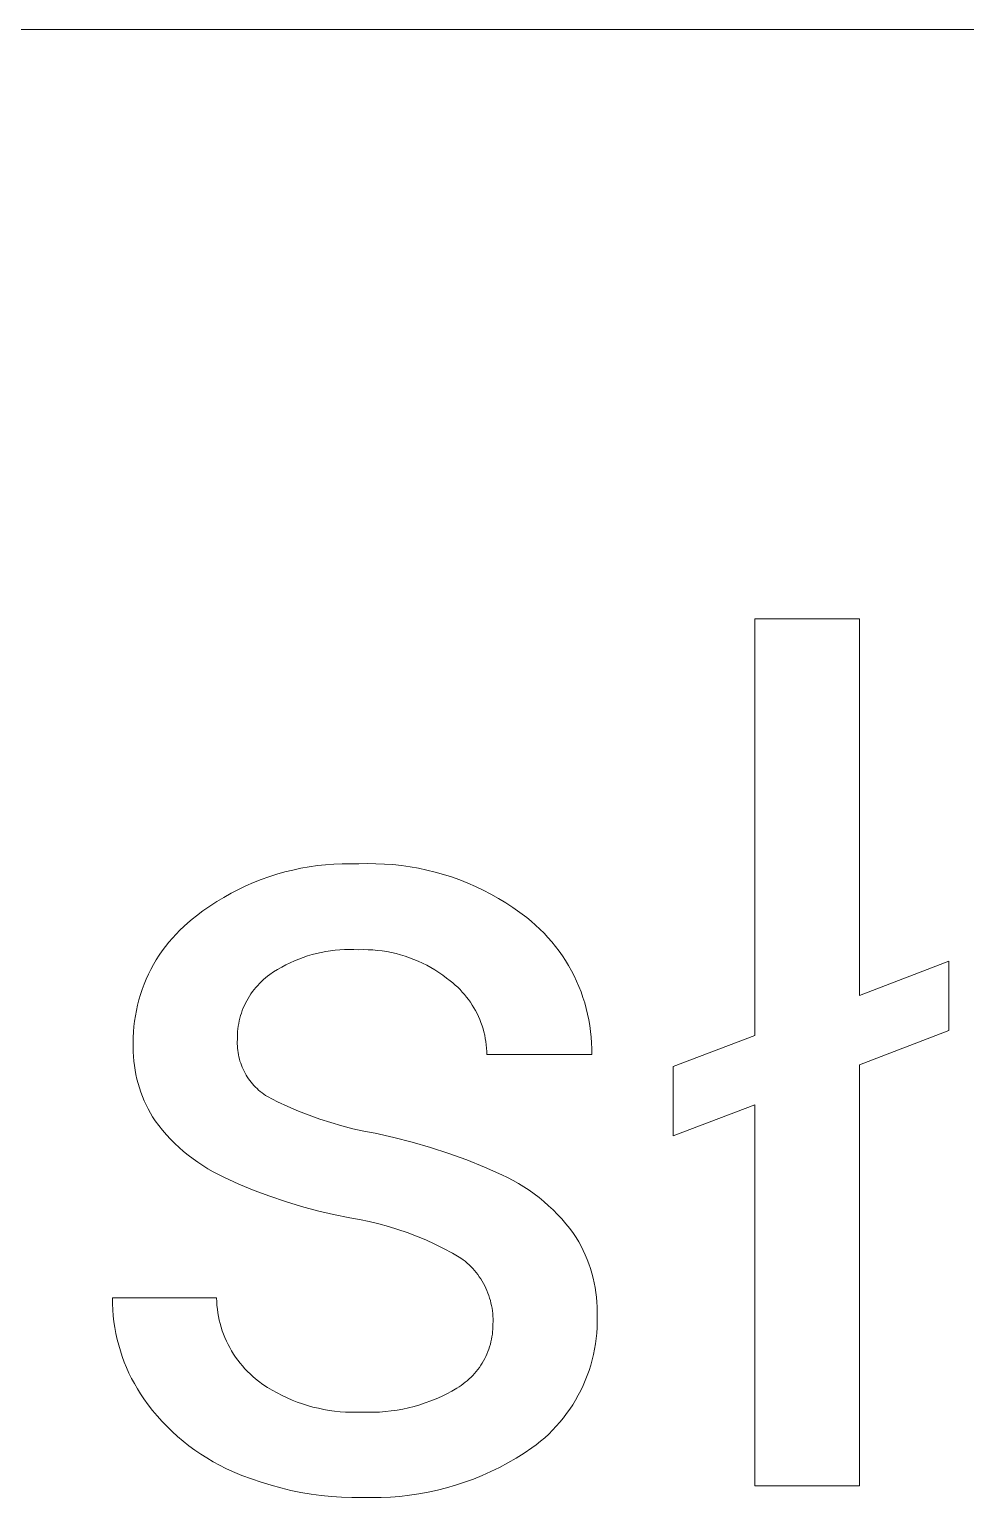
# Model space of a CAD drawing. Header units: millimetres. Extents: x 430 to 4403, y -1522 to 1254.
# Drawn here: x 3436.8 to 3479.7, y -1145.3 to -1078.1 of the extents above; entities that cross this region are included whole.
import ezdxf

# ---------------------------------------------------------------- set-up
doc = ezdxf.new("R2010")
doc.units = ezdxf.units.MM
doc.header["$MEASUREMENT"] = 0
doc.layers.add('Domyślny', color=7, linetype='Continuous', true_color=0x000000)

msp = doc.modelspace()

# ---------------------------------------------------------------- linework, layer by layer
at = {"layer": 'Domyślny', "color": 18, "lineweight": 15, "true_color": 0x000000}
for p, q in [((4399.218, -1078.095), (2901.531, -1078.095)), ((3469.993, -1124.158), (3469.993, -1105.08)), ((3469.993, -1105.08), (3474.795, -1105.08)), ((3474.795, -1105.08), (3474.795, -1122.319)), ((3449.578, -1116.431), (3449.954, -1116.377)), ((3449.954, -1116.377), (3450.331, -1116.336)), ((3450.331, -1116.336), (3450.709, -1116.307)), ((3450.709, -1116.307), (3451.088, -1116.291)), ((3451.088, -1116.291), (3451.468, -1116.288)), ((3451.468, -1116.288), (3451.847, -1116.297)), ((3451.847, -1116.297), (3452.24, -1116.286)), ((3452.24, -1116.286), (3452.633, -1116.287)), ((3452.633, -1116.287), (3453.026, -1116.303)), ((3453.026, -1116.303), (3453.418, -1116.331)), ((3453.418, -1116.331), (3453.809, -1116.373)), ((3453.809, -1116.373), (3454.199, -1116.428)), ((3447.028, -1117.155), (3447.381, -1117.015)), ((3447.381, -1117.015), (3447.738, -1116.887)), ((3447.738, -1116.887), (3448.1, -1116.771)), ((3448.1, -1116.771), (3448.465, -1116.668)), ((3448.465, -1116.668), (3448.833, -1116.577)), ((3448.833, -1116.577), (3449.204, -1116.498)), ((3449.204, -1116.498), (3449.578, -1116.431)), ((3454.199, -1116.428), (3454.586, -1116.496)), ((3454.586, -1116.496), (3454.971, -1116.577)), ((3454.971, -1116.577), (3455.352, -1116.671)), ((3455.352, -1116.671), (3455.731, -1116.778)), ((3455.731, -1116.778), (3456.105, -1116.897)), ((3456.105, -1116.897), (3456.475, -1117.03)), ((3456.475, -1117.03), (3456.841, -1117.174)), ((3445.669, -1117.829), (3446, -1117.643)), ((3446, -1117.643), (3446.337, -1117.469)), ((3446.337, -1117.469), (3446.68, -1117.306)), ((3446.68, -1117.306), (3447.028, -1117.155)), ((3456.841, -1117.174), (3457.201, -1117.331)), ((3457.201, -1117.331), (3457.556, -1117.501)), ((3457.556, -1117.501), (3457.905, -1117.682)), ((3457.905, -1117.682), (3458.248, -1117.874)), ((3444.715, -1118.45), (3445.026, -1118.233)), ((3445.026, -1118.233), (3445.344, -1118.025)), ((3445.344, -1118.025), (3445.669, -1117.829)), ((3458.248, -1117.874), (3458.584, -1118.079)), ((3458.584, -1118.079), (3458.913, -1118.294)), ((3458.913, -1118.294), (3459.234, -1118.521)), ((3443.837, -1119.156), (3444.023, -1118.991)), ((3444.023, -1118.991), (3444.215, -1118.831)), ((3444.215, -1118.831), (3444.412, -1118.678)), ((3444.412, -1118.678), (3444.715, -1118.45)), ((3459.234, -1118.521), (3459.547, -1118.758)), ((3459.547, -1118.758), (3459.754, -1118.926)), ((3459.754, -1118.926), (3459.955, -1119.101)), ((3459.955, -1119.101), (3460.15, -1119.283)), ((3443.153, -1119.881), (3443.315, -1119.691)), ((3443.315, -1119.691), (3443.483, -1119.507)), ((3443.483, -1119.507), (3443.657, -1119.329)), ((3443.657, -1119.329), (3443.837, -1119.156)), ((3460.15, -1119.283), (3460.338, -1119.471)), ((3460.338, -1119.471), (3460.52, -1119.666)), ((3460.52, -1119.666), (3460.695, -1119.867)), ((3442.709, -1120.483), (3442.85, -1120.277)), ((3442.85, -1120.277), (3442.998, -1120.077)), ((3442.998, -1120.077), (3443.153, -1119.881)), ((3449.922, -1120.396), (3449.714, -1120.451)), ((3450.133, -1120.349), (3449.922, -1120.396)), ((3450.344, -1120.309), (3450.133, -1120.349)), ((3450.557, -1120.275), (3450.344, -1120.309)), ((3450.771, -1120.249), (3450.557, -1120.275)), ((3450.986, -1120.23), (3450.771, -1120.249)), ((3451.201, -1120.218), (3450.986, -1120.23)), ((3451.417, -1120.214), (3451.201, -1120.218)), ((3451.632, -1120.217), (3451.417, -1120.214)), ((3451.847, -1120.226), (3451.632, -1120.217)), ((3452.063, -1120.223), (3451.847, -1120.226)), ((3452.279, -1120.226), (3452.063, -1120.223)), ((3452.494, -1120.237), (3452.279, -1120.226)), ((3452.709, -1120.256), (3452.494, -1120.237)), ((3452.923, -1120.281), (3452.709, -1120.256)), ((3453.136, -1120.315), (3452.923, -1120.281)), ((3453.348, -1120.356), (3453.136, -1120.315)), ((3453.558, -1120.404), (3453.348, -1120.356)), ((3453.767, -1120.459), (3453.558, -1120.404)), ((3460.695, -1119.867), (3460.864, -1120.073)), ((3460.864, -1120.073), (3461.025, -1120.286)), ((3461.025, -1120.286), (3461.178, -1120.504)), ((3442.33, -1121.127), (3442.449, -1120.908)), ((3442.449, -1120.908), (3442.576, -1120.693)), ((3442.576, -1120.693), (3442.709, -1120.483)), ((3448.321, -1121.023), (3448.134, -1121.13)), ((3448.511, -1120.921), (3448.321, -1121.023)), ((3448.705, -1120.826), (3448.511, -1120.921)), ((3448.901, -1120.738), (3448.705, -1120.826)), ((3449.101, -1120.656), (3448.901, -1120.738)), ((3449.303, -1120.581), (3449.101, -1120.656)), ((3449.507, -1120.512), (3449.303, -1120.581)), ((3449.714, -1120.451), (3449.507, -1120.512)), ((3453.973, -1120.521), (3453.767, -1120.459)), ((3454.178, -1120.591), (3453.973, -1120.521)), ((3454.379, -1120.667), (3454.178, -1120.591)), ((3454.578, -1120.751), (3454.379, -1120.667)), ((3454.774, -1120.841), (3454.578, -1120.751)), ((3454.967, -1120.938), (3454.774, -1120.841)), ((3455.156, -1121.042), (3454.967, -1120.938)), ((3455.341, -1121.152), (3455.156, -1121.042)), ((3461.178, -1120.504), (3461.324, -1120.726)), ((3461.324, -1120.726), (3461.463, -1120.954)), ((3461.463, -1120.954), (3461.593, -1121.187)), ((3474.795, -1122.319), (3478.883, -1120.745)), ((3478.883, -1120.745), (3478.883, -1123.92)), ((3442.02, -1121.808), (3442.116, -1121.577)), ((3442.116, -1121.577), (3442.219, -1121.351)), ((3442.219, -1121.351), (3442.33, -1121.127)), ((3447.305, -1121.767), (3447.22, -1121.857)), ((3447.393, -1121.68), (3447.305, -1121.767)), ((3447.484, -1121.596), (3447.393, -1121.68)), ((3447.577, -1121.516), (3447.484, -1121.596)), ((3447.674, -1121.438), (3447.577, -1121.516)), ((3447.772, -1121.364), (3447.674, -1121.438)), ((3447.951, -1121.244), (3447.772, -1121.364)), ((3448.134, -1121.13), (3447.951, -1121.244)), ((3455.523, -1121.269), (3455.341, -1121.152)), ((3455.7, -1121.392), (3455.523, -1121.269)), ((3455.873, -1121.521), (3455.7, -1121.392)), ((3456.041, -1121.655), (3455.873, -1121.521)), ((3456.159, -1121.749), (3456.041, -1121.655)), ((3456.272, -1121.847), (3456.159, -1121.749)), ((3461.593, -1121.187), (3461.716, -1121.423)), ((3461.716, -1121.423), (3461.83, -1121.664)), ((3461.83, -1121.664), (3461.936, -1121.908)), ((3441.781, -1122.516), (3441.853, -1122.277)), ((3441.853, -1122.277), (3441.932, -1122.041)), ((3441.932, -1122.041), (3442.02, -1121.808)), ((3446.782, -1122.453), (3446.721, -1122.56)), ((3446.846, -1122.347), (3446.782, -1122.453)), ((3446.914, -1122.244), (3446.846, -1122.347)), ((3446.986, -1122.143), (3446.914, -1122.244)), ((3447.061, -1122.045), (3446.986, -1122.143)), ((3447.139, -1121.95), (3447.061, -1122.045)), ((3447.22, -1121.857), (3447.139, -1121.95)), ((3456.383, -1121.948), (3456.272, -1121.847)), ((3456.49, -1122.053), (3456.383, -1121.948)), ((3456.593, -1122.162), (3456.49, -1122.053)), ((3456.692, -1122.275), (3456.593, -1122.162)), ((3456.787, -1122.391), (3456.692, -1122.275)), ((3456.878, -1122.51), (3456.787, -1122.391)), ((3461.936, -1121.908), (3462.033, -1122.156)), ((3462.033, -1122.156), (3462.122, -1122.408)), ((3462.122, -1122.408), (3462.203, -1122.662)), ((3441.618, -1123.246), (3441.664, -1123.001)), ((3441.664, -1123.001), (3441.718, -1122.757)), ((3441.718, -1122.757), (3441.781, -1122.516)), ((3446.475, -1123.126), (3446.438, -1123.244)), ((3446.516, -1123.009), (3446.475, -1123.126)), ((3446.562, -1122.894), (3446.516, -1123.009)), ((3446.611, -1122.781), (3446.562, -1122.894)), ((3446.664, -1122.67), (3446.611, -1122.781)), ((3446.721, -1122.56), (3446.664, -1122.67)), ((3456.965, -1122.632), (3456.878, -1122.51)), ((3457.048, -1122.757), (3456.965, -1122.632)), ((3457.126, -1122.885), (3457.048, -1122.757)), ((3457.2, -1123.016), (3457.126, -1122.885)), ((3457.269, -1123.149), (3457.2, -1123.016)), ((3462.203, -1122.662), (3462.274, -1122.918)), ((3462.274, -1122.918), (3462.337, -1123.177)), ((3441.53, -1123.988), (3441.551, -1123.74)), ((3441.551, -1123.74), (3441.58, -1123.492)), ((3441.58, -1123.492), (3441.618, -1123.246)), ((3446.33, -1123.725), (3446.314, -1123.848)), ((3446.351, -1123.604), (3446.33, -1123.725)), ((3446.376, -1123.483), (3446.351, -1123.604)), ((3446.405, -1123.363), (3446.376, -1123.483)), ((3446.438, -1123.244), (3446.405, -1123.363)), ((3457.334, -1123.284), (3457.269, -1123.149)), ((3457.394, -1123.422), (3457.334, -1123.284)), ((3457.449, -1123.562), (3457.394, -1123.422)), ((3457.499, -1123.703), (3457.449, -1123.562)), ((3457.544, -1123.846), (3457.499, -1123.703)), ((3462.337, -1123.177), (3462.391, -1123.438)), ((3462.391, -1123.438), (3462.436, -1123.701)), ((3462.436, -1123.701), (3462.472, -1123.965)), ((3441.515, -1124.487), (3441.518, -1124.237)), ((3441.518, -1124.237), (3441.53, -1123.988)), ((3446.291, -1124.341), (3446.287, -1124.441)), ((3446.287, -1124.441), (3446.287, -1124.541)), ((3446.294, -1124.094), (3446.29, -1124.218)), ((3446.29, -1124.218), (3446.291, -1124.341)), ((3446.302, -1123.971), (3446.294, -1124.094)), ((3446.314, -1123.848), (3446.302, -1123.971)), ((3457.584, -1123.991), (3457.544, -1123.846)), ((3457.619, -1124.136), (3457.584, -1123.991)), ((3457.649, -1124.283), (3457.619, -1124.136)), ((3457.674, -1124.431), (3457.649, -1124.283)), ((3457.694, -1124.58), (3457.674, -1124.431)), ((3462.472, -1123.965), (3462.498, -1124.23)), ((3462.498, -1124.23), (3462.516, -1124.496)), ((3466.262, -1125.574), (3469.993, -1124.158)), ((3478.883, -1123.92), (3474.795, -1125.495)), ((3441.512, -1124.696), (3441.515, -1124.487)), ((3441.516, -1124.905), (3441.512, -1124.696)), ((3441.528, -1125.114), (3441.516, -1124.905)), ((3441.546, -1125.323), (3441.528, -1125.114)), ((3446.287, -1124.541), (3446.29, -1124.64)), ((3446.29, -1124.64), (3446.297, -1124.74)), ((3446.297, -1124.74), (3446.308, -1124.839)), ((3446.308, -1124.839), (3446.321, -1124.938)), ((3446.321, -1124.938), (3446.338, -1125.036)), ((3446.338, -1125.036), (3446.359, -1125.134)), ((3446.359, -1125.134), (3446.383, -1125.231)), ((3457.708, -1124.729), (3457.694, -1124.58)), ((3457.717, -1124.879), (3457.708, -1124.729)), ((3457.722, -1125.029), (3457.717, -1124.879)), ((3462.524, -1125.029), (3457.722, -1125.029)), ((3462.516, -1124.496), (3462.525, -1124.763)), ((3462.525, -1124.763), (3462.524, -1125.029)), ((3441.572, -1125.531), (3441.546, -1125.323)), ((3441.604, -1125.737), (3441.572, -1125.531)), ((3441.644, -1125.943), (3441.604, -1125.737)), ((3446.383, -1125.231), (3446.41, -1125.327)), ((3446.41, -1125.327), (3446.441, -1125.422)), ((3446.441, -1125.422), (3446.475, -1125.516)), ((3446.475, -1125.516), (3446.512, -1125.609)), ((3446.512, -1125.609), (3446.552, -1125.7)), ((3446.552, -1125.7), (3446.596, -1125.79)), ((3446.596, -1125.79), (3446.643, -1125.878)), ((3466.262, -1128.749), (3466.262, -1125.574)), ((3474.795, -1125.495), (3474.795, -1144.771)), ((3441.69, -1126.147), (3441.644, -1125.943)), ((3441.744, -1126.35), (3441.69, -1126.147)), ((3441.804, -1126.55), (3441.744, -1126.35)), ((3446.643, -1125.878), (3446.692, -1125.965)), ((3446.692, -1125.965), (3446.745, -1126.05)), ((3446.745, -1126.05), (3446.8, -1126.132)), ((3446.8, -1126.132), (3446.859, -1126.213)), ((3446.859, -1126.213), (3446.92, -1126.292)), ((3446.92, -1126.292), (3446.984, -1126.369)), ((3446.984, -1126.369), (3447.05, -1126.444)), ((3447.05, -1126.444), (3447.119, -1126.516)), ((3441.871, -1126.749), (3441.804, -1126.55)), ((3441.944, -1126.945), (3441.871, -1126.749)), ((3442.024, -1127.138), (3441.944, -1126.945)), ((3442.111, -1127.329), (3442.024, -1127.138)), ((3447.119, -1126.516), (3447.191, -1126.585)), ((3447.191, -1126.585), (3447.265, -1126.652)), ((3447.265, -1126.652), (3447.341, -1126.717)), ((3447.341, -1126.717), (3447.419, -1126.779)), ((3447.419, -1126.779), (3447.5, -1126.838)), ((3447.5, -1126.838), (3447.582, -1126.894)), ((3447.582, -1126.894), (3447.667, -1126.947)), ((3447.667, -1126.947), (3448.133, -1127.185)), ((3442.204, -1127.516), (3442.111, -1127.329)), ((3442.303, -1127.701), (3442.204, -1127.516)), ((3442.409, -1127.882), (3442.303, -1127.701)), ((3448.133, -1127.185), (3448.607, -1127.407)), ((3448.607, -1127.407), (3449.088, -1127.614)), ((3449.088, -1127.614), (3449.575, -1127.806)), ((3449.575, -1127.806), (3450.068, -1127.983)), ((3469.993, -1127.334), (3466.262, -1128.749)), ((3469.993, -1144.771), (3469.993, -1127.334)), ((3442.52, -1128.059), (3442.409, -1127.882)), ((3442.686, -1128.277), (3442.52, -1128.059)), ((3442.86, -1128.489), (3442.686, -1128.277)), ((3443.04, -1128.695), (3442.86, -1128.489)), ((3450.068, -1127.983), (3450.566, -1128.143)), ((3450.566, -1128.143), (3451.069, -1128.288)), ((3451.069, -1128.288), (3451.576, -1128.418)), ((3451.576, -1128.418), (3452.087, -1128.531)), ((3443.228, -1128.896), (3443.04, -1128.695)), ((3443.421, -1129.09), (3443.228, -1128.896)), ((3443.621, -1129.277), (3443.421, -1129.09)), ((3452.087, -1128.531), (3452.601, -1128.628)), ((3452.601, -1128.628), (3453.456, -1128.816)), ((3453.456, -1128.816), (3454.304, -1129.034)), ((3454.304, -1129.034), (3455.144, -1129.279)), ((3443.828, -1129.458), (3443.621, -1129.277)), ((3444.04, -1129.632), (3443.828, -1129.458)), ((3444.257, -1129.798), (3444.04, -1129.632)), ((3444.481, -1129.958), (3444.257, -1129.798)), ((3455.144, -1129.279), (3455.975, -1129.551)), ((3455.975, -1129.551), (3456.798, -1129.852)), ((3456.798, -1129.852), (3457.609, -1130.179)), ((3444.709, -1130.11), (3444.481, -1129.958)), ((3444.942, -1130.254), (3444.709, -1130.11)), ((3445.18, -1130.39), (3444.942, -1130.254)), ((3445.422, -1130.518), (3445.18, -1130.39)), ((3445.669, -1130.639), (3445.422, -1130.518)), ((3457.609, -1130.179), (3458.41, -1130.533)), ((3446.361, -1130.951), (3445.669, -1130.639)), ((3447.064, -1131.241), (3446.361, -1130.951)), ((3458.41, -1130.533), (3458.668, -1130.656)), ((3458.668, -1130.656), (3458.921, -1130.788)), ((3458.921, -1130.788), (3459.17, -1130.928)), ((3459.17, -1130.928), (3459.414, -1131.077)), ((3459.414, -1131.077), (3459.653, -1131.234)), ((3447.775, -1131.509), (3447.064, -1131.241)), ((3448.494, -1131.754), (3447.775, -1131.509)), ((3449.22, -1131.977), (3448.494, -1131.754)), ((3459.653, -1131.234), (3459.886, -1131.4)), ((3459.886, -1131.4), (3460.113, -1131.573)), ((3460.113, -1131.573), (3460.334, -1131.754)), ((3460.334, -1131.754), (3460.549, -1131.943)), ((3449.954, -1132.176), (3449.22, -1131.977)), ((3450.693, -1132.352), (3449.954, -1132.176)), ((3451.437, -1132.504), (3450.693, -1132.352)), ((3451.885, -1132.58), (3451.437, -1132.504)), ((3460.549, -1131.943), (3460.757, -1132.139)), ((3460.757, -1132.139), (3460.959, -1132.341)), ((3460.959, -1132.341), (3461.153, -1132.551)), ((3452.33, -1132.671), (3451.885, -1132.58)), ((3452.772, -1132.776), (3452.33, -1132.671)), ((3453.21, -1132.895), (3452.772, -1132.776)), ((3453.644, -1133.028), (3453.21, -1132.895)), ((3454.074, -1133.175), (3453.644, -1133.028)), ((3454.498, -1133.337), (3454.074, -1133.175)), ((3461.153, -1132.551), (3461.34, -1132.767)), ((3461.34, -1132.767), (3461.519, -1132.99)), ((3461.519, -1132.99), (3461.691, -1133.219)), ((3461.691, -1133.219), (3461.812, -1133.407)), ((3454.917, -1133.511), (3454.498, -1133.337)), ((3455.331, -1133.7), (3454.917, -1133.511)), ((3455.738, -1133.901), (3455.331, -1133.7)), ((3461.812, -1133.407), (3461.926, -1133.599)), ((3461.926, -1133.599), (3462.034, -1133.795)), ((3462.034, -1133.795), (3462.135, -1133.994)), ((3456.138, -1134.116), (3455.738, -1133.901)), ((3456.531, -1134.343), (3456.138, -1134.116)), ((3456.628, -1134.415), (3456.531, -1134.343)), ((3456.722, -1134.49), (3456.628, -1134.415)), ((3456.813, -1134.569), (3456.722, -1134.49)), ((3462.135, -1133.994), (3462.229, -1134.197)), ((3462.229, -1134.197), (3462.316, -1134.403)), ((3462.316, -1134.403), (3462.396, -1134.612)), ((3456.902, -1134.65), (3456.813, -1134.569)), ((3456.988, -1134.735), (3456.902, -1134.65)), ((3457.071, -1134.822), (3456.988, -1134.735)), ((3457.151, -1134.912), (3457.071, -1134.822)), ((3457.228, -1135.005), (3457.151, -1134.912)), ((3457.302, -1135.1), (3457.228, -1135.005)), ((3457.372, -1135.198), (3457.302, -1135.1)), ((3457.439, -1135.298), (3457.372, -1135.198)), ((3462.396, -1134.612), (3462.468, -1134.824)), ((3462.468, -1134.824), (3462.533, -1135.038)), ((3462.533, -1135.038), (3462.591, -1135.254)), ((3457.503, -1135.401), (3457.439, -1135.298)), ((3457.563, -1135.505), (3457.503, -1135.401)), ((3457.619, -1135.612), (3457.563, -1135.505)), ((3457.672, -1135.72), (3457.619, -1135.612)), ((3457.721, -1135.83), (3457.672, -1135.72)), ((3457.766, -1135.942), (3457.721, -1135.83)), ((3462.591, -1135.254), (3462.641, -1135.472)), ((3462.641, -1135.472), (3462.683, -1135.692)), ((3462.683, -1135.692), (3462.718, -1135.913)), ((3440.566, -1136.442), (3440.562, -1136.169)), ((3440.562, -1136.169), (3445.338, -1136.169)), ((3440.58, -1136.714), (3440.566, -1136.442)), ((3445.338, -1136.169), (3445.344, -1136.338)), ((3445.344, -1136.338), (3445.356, -1136.508)), ((3445.356, -1136.508), (3445.374, -1136.676)), ((3457.808, -1136.055), (3457.766, -1135.942)), ((3457.845, -1136.17), (3457.808, -1136.055)), ((3457.879, -1136.286), (3457.845, -1136.17)), ((3457.908, -1136.403), (3457.879, -1136.286)), ((3457.934, -1136.52), (3457.908, -1136.403)), ((3457.956, -1136.639), (3457.934, -1136.52)), ((3462.718, -1135.913), (3462.745, -1136.135)), ((3462.745, -1136.135), (3462.764, -1136.358)), ((3462.764, -1136.358), (3462.776, -1136.581)), ((3440.602, -1136.986), (3440.58, -1136.714)), ((3440.634, -1137.257), (3440.602, -1136.986)), ((3445.374, -1136.676), (3445.397, -1136.845)), ((3445.397, -1136.845), (3445.426, -1137.012)), ((3445.426, -1137.012), (3445.461, -1137.178)), ((3445.461, -1137.178), (3445.502, -1137.342)), ((3457.973, -1136.758), (3457.956, -1136.639)), ((3457.987, -1136.878), (3457.973, -1136.758)), ((3457.996, -1136.998), (3457.987, -1136.878)), ((3458.001, -1137.119), (3457.996, -1136.998)), ((3457.999, -1137.36), (3458.002, -1137.239)), ((3458.002, -1137.239), (3458.001, -1137.119)), ((3462.776, -1136.581), (3462.779, -1136.805)), ((3462.779, -1136.805), (3462.776, -1137.029)), ((3462.776, -1137.029), (3462.777, -1137.278)), ((3440.675, -1137.527), (3440.634, -1137.257)), ((3440.725, -1137.795), (3440.675, -1137.527)), ((3440.784, -1138.062), (3440.725, -1137.795)), ((3445.502, -1137.342), (3445.549, -1137.506)), ((3445.549, -1137.506), (3445.6, -1137.667)), ((3445.6, -1137.667), (3445.658, -1137.827)), ((3445.658, -1137.827), (3445.721, -1137.984)), ((3457.954, -1137.945), (3457.972, -1137.829)), ((3457.972, -1137.829), (3457.985, -1137.712)), ((3457.985, -1137.712), (3457.994, -1137.595)), ((3457.994, -1137.595), (3457.999, -1137.477)), ((3457.999, -1137.477), (3457.999, -1137.36)), ((3462.754, -1137.776), (3462.73, -1138.024)), ((3462.77, -1137.527), (3462.754, -1137.776)), ((3462.777, -1137.278), (3462.77, -1137.527)), ((3440.852, -1138.326), (3440.784, -1138.062)), ((3440.929, -1138.588), (3440.852, -1138.326)), ((3441.015, -1138.847), (3440.929, -1138.588)), ((3445.721, -1137.984), (3445.789, -1138.14)), ((3445.789, -1138.14), (3445.863, -1138.293)), ((3445.863, -1138.293), (3445.942, -1138.443)), ((3445.942, -1138.443), (3446.026, -1138.59)), ((3446.026, -1138.59), (3446.115, -1138.735)), ((3457.768, -1138.625), (3457.809, -1138.515)), ((3457.809, -1138.515), (3457.846, -1138.403)), ((3457.846, -1138.403), (3457.879, -1138.29)), ((3457.879, -1138.29), (3457.908, -1138.176)), ((3457.908, -1138.176), (3457.933, -1138.061)), ((3457.933, -1138.061), (3457.954, -1137.945)), ((3462.655, -1138.517), (3462.605, -1138.761)), ((3462.697, -1138.271), (3462.655, -1138.517)), ((3462.73, -1138.024), (3462.697, -1138.271)), ((3441.109, -1139.103), (3441.015, -1138.847)), ((3441.212, -1139.356), (3441.109, -1139.103)), ((3446.115, -1138.735), (3446.209, -1138.876)), ((3446.209, -1138.876), (3446.308, -1139.014)), ((3446.308, -1139.014), (3446.411, -1139.148)), ((3446.411, -1139.148), (3446.519, -1139.279)), ((3457.377, -1139.348), (3457.443, -1139.251)), ((3457.443, -1139.251), (3457.506, -1139.151)), ((3457.506, -1139.151), (3457.566, -1139.05)), ((3457.566, -1139.05), (3457.622, -1138.946)), ((3457.622, -1138.946), (3457.674, -1138.841)), ((3457.674, -1138.841), (3457.723, -1138.734)), ((3457.723, -1138.734), (3457.768, -1138.625)), ((3462.48, -1139.244), (3462.405, -1139.481)), ((3462.546, -1139.003), (3462.48, -1139.244)), ((3462.605, -1138.761), (3462.546, -1139.003)), ((3441.324, -1139.605), (3441.212, -1139.356)), ((3441.444, -1139.85), (3441.324, -1139.605)), ((3441.572, -1140.091), (3441.444, -1139.85)), ((3446.519, -1139.279), (3446.632, -1139.406)), ((3446.632, -1139.406), (3446.749, -1139.529)), ((3446.749, -1139.529), (3446.87, -1139.648)), ((3446.87, -1139.648), (3446.995, -1139.763)), ((3446.995, -1139.763), (3447.124, -1139.873)), ((3447.124, -1139.873), (3447.256, -1139.979)), ((3456.823, -1139.954), (3456.911, -1139.876)), ((3456.911, -1139.876), (3456.996, -1139.795)), ((3456.996, -1139.795), (3457.079, -1139.711)), ((3457.079, -1139.711), (3457.158, -1139.624)), ((3457.158, -1139.624), (3457.234, -1139.535)), ((3457.234, -1139.535), (3457.307, -1139.442)), ((3457.307, -1139.442), (3457.377, -1139.348)), ((3462.321, -1139.716), (3462.23, -1139.948)), ((3462.405, -1139.481), (3462.321, -1139.716)), ((3441.708, -1140.328), (3441.572, -1140.091)), ((3441.852, -1140.559), (3441.708, -1140.328)), ((3442.004, -1140.786), (3441.852, -1140.559)), ((3447.256, -1139.979), (3447.463, -1140.124)), ((3447.463, -1140.124), (3447.675, -1140.262)), ((3447.675, -1140.262), (3447.891, -1140.393)), ((3447.891, -1140.393), (3448.112, -1140.516)), ((3448.112, -1140.516), (3448.336, -1140.631)), ((3455.638, -1140.672), (3455.878, -1140.555)), ((3455.878, -1140.555), (3456.114, -1140.43)), ((3456.114, -1140.43), (3456.346, -1140.297)), ((3456.346, -1140.297), (3456.446, -1140.235)), ((3456.446, -1140.235), (3456.544, -1140.17)), ((3456.544, -1140.17), (3456.639, -1140.101)), ((3456.639, -1140.101), (3456.733, -1140.029)), ((3456.733, -1140.029), (3456.823, -1139.954)), ((3462.023, -1140.402), (3461.908, -1140.623)), ((3462.131, -1140.177), (3462.023, -1140.402)), ((3462.23, -1139.948), (3462.131, -1140.177)), ((3442.2, -1141.054), (3442.004, -1140.786)), ((3442.404, -1141.316), (3442.2, -1141.054)), ((3448.336, -1140.631), (3448.565, -1140.74)), ((3448.565, -1140.74), (3448.796, -1140.84)), ((3448.796, -1140.84), (3449.031, -1140.932)), ((3449.031, -1140.932), (3449.27, -1141.016)), ((3449.27, -1141.016), (3449.51, -1141.093)), ((3449.51, -1141.093), (3449.754, -1141.161)), ((3449.754, -1141.161), (3449.999, -1141.22)), ((3449.999, -1141.22), (3450.246, -1141.272)), ((3450.246, -1141.272), (3450.495, -1141.315)), ((3453.603, -1141.301), (3453.866, -1141.253)), ((3453.866, -1141.253), (3454.127, -1141.197)), ((3454.127, -1141.197), (3454.386, -1141.131)), ((3454.386, -1141.131), (3454.642, -1141.057)), ((3454.642, -1141.057), (3454.896, -1140.973)), ((3454.896, -1140.973), (3455.147, -1140.882)), ((3455.147, -1140.882), (3455.394, -1140.781)), ((3455.394, -1140.781), (3455.638, -1140.672)), ((3461.519, -1141.261), (3461.374, -1141.464)), ((3461.656, -1141.053), (3461.519, -1141.261)), ((3461.786, -1140.84), (3461.656, -1141.053)), ((3461.908, -1140.623), (3461.786, -1140.84)), ((3442.618, -1141.57), (3442.404, -1141.316)), ((3442.839, -1141.817), (3442.618, -1141.57)), ((3443.07, -1142.056), (3442.839, -1141.817)), ((3450.495, -1141.315), (3450.745, -1141.35)), ((3450.745, -1141.35), (3450.997, -1141.376)), ((3450.997, -1141.376), (3451.249, -1141.393)), ((3451.249, -1141.393), (3451.501, -1141.402)), ((3451.501, -1141.402), (3451.754, -1141.403)), ((3451.754, -1141.403), (3452.006, -1141.395)), ((3452.006, -1141.395), (3452.273, -1141.402)), ((3452.273, -1141.402), (3452.54, -1141.4)), ((3452.54, -1141.4), (3452.807, -1141.389)), ((3452.807, -1141.389), (3453.073, -1141.369)), ((3453.073, -1141.369), (3453.339, -1141.339)), ((3453.339, -1141.339), (3453.603, -1141.301)), ((3461.065, -1141.855), (3460.9, -1142.042)), ((3461.223, -1141.662), (3461.065, -1141.855)), ((3461.374, -1141.464), (3461.223, -1141.662)), ((3443.308, -1142.288), (3443.07, -1142.056)), ((3443.554, -1142.511), (3443.308, -1142.288)), ((3443.807, -1142.725), (3443.554, -1142.511)), ((3460.369, -1142.568), (3460.18, -1142.73)), ((3460.552, -1142.399), (3460.369, -1142.568)), ((3460.729, -1142.223), (3460.552, -1142.399)), ((3460.9, -1142.042), (3460.729, -1142.223)), ((3444.068, -1142.931), (3443.807, -1142.725)), ((3444.335, -1143.128), (3444.068, -1142.931)), ((3444.609, -1143.315), (3444.335, -1143.128)), ((3459.425, -1143.277), (3459.056, -1143.506)), ((3459.785, -1143.035), (3459.425, -1143.277)), ((3459.985, -1142.886), (3459.785, -1143.035)), ((3460.18, -1142.73), (3459.985, -1142.886)), ((3444.889, -1143.493), (3444.609, -1143.315)), ((3445.175, -1143.662), (3444.889, -1143.493)), ((3445.467, -1143.82), (3445.175, -1143.662)), ((3445.764, -1143.969), (3445.467, -1143.82)), ((3446.066, -1144.107), (3445.764, -1143.969)), ((3458.297, -1143.926), (3457.907, -1144.116)), ((3458.68, -1143.722), (3458.297, -1143.926)), ((3459.056, -1143.506), (3458.68, -1143.722)), ((3446.499, -1144.288), (3446.066, -1144.107)), ((3446.938, -1144.455), (3446.499, -1144.288)), ((3447.382, -1144.607), (3446.938, -1144.455)), ((3447.831, -1144.745), (3447.382, -1144.607)), ((3456.701, -1144.605), (3456.289, -1144.741)), ((3457.109, -1144.456), (3456.701, -1144.605)), ((3457.511, -1144.293), (3457.109, -1144.456)), ((3457.907, -1144.116), (3457.511, -1144.293)), ((3448.285, -1144.867), (3447.831, -1144.745)), ((3448.742, -1144.975), (3448.285, -1144.867)), ((3449.202, -1145.067), (3448.742, -1144.975)), ((3449.666, -1145.144), (3449.202, -1145.067)), ((3450.131, -1145.206), (3449.666, -1145.144)), ((3450.599, -1145.252), (3450.131, -1145.206)), ((3451.067, -1145.283), (3450.599, -1145.252)), ((3451.536, -1145.298), (3451.067, -1145.283)), ((3452.006, -1145.298), (3451.536, -1145.298)), ((3452.44, -1145.308), (3452.006, -1145.298)), ((3452.874, -1145.304), (3452.44, -1145.308)), ((3453.307, -1145.285), (3452.874, -1145.304)), ((3453.74, -1145.251), (3453.307, -1145.285)), ((3454.171, -1145.202), (3453.74, -1145.251)), ((3454.601, -1145.139), (3454.171, -1145.202)), ((3455.027, -1145.061), (3454.601, -1145.139)), ((3455.451, -1144.969), (3455.027, -1145.061)), ((3455.872, -1144.862), (3455.451, -1144.969)), ((3456.289, -1144.741), (3455.872, -1144.862)), ((3474.795, -1144.771), (3469.993, -1144.771))]:
    msp.add_line(p, q, dxfattribs=at)

doc.saveas('drawing.dxf')
